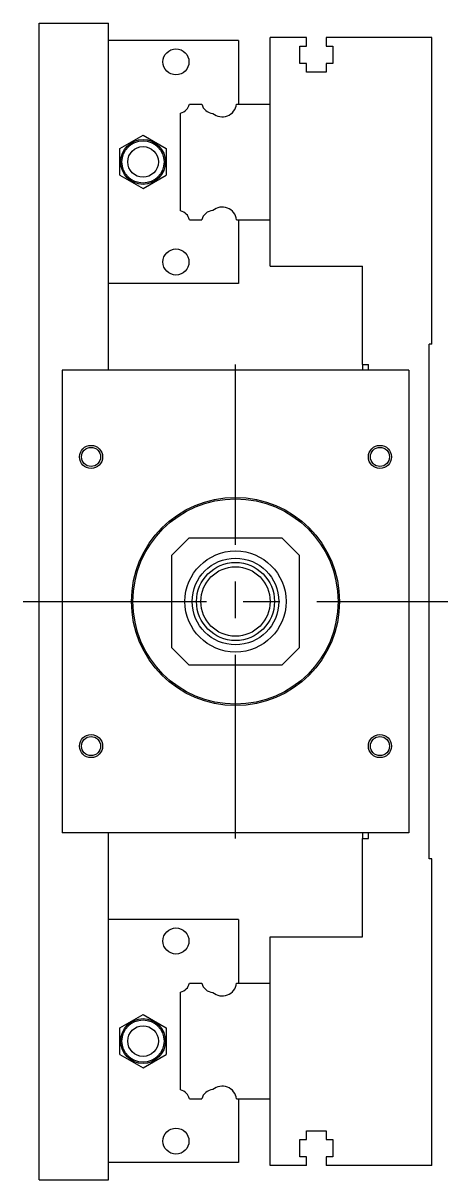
# Model space of a CAD drawing. Extents: x -20 to 801, y -275 to 102.
# Drawn here: x 727.4 to 800.9, y -100 to 100 of the extents above; entities that cross this region are included whole.
import ezdxf

# ---------------------------------------------------------------- set-up
doc = ezdxf.new("R2010")
doc.units = 0
doc.linetypes.add('CENTER', pattern=[50.8, 31.75, -6.35, 6.35, -6.35])
doc.layers.get('0').update_dxf_attribs({"linetype": 'CONTINUOUS'})
doc.layers.add('CENTER', color=1, linetype='CENTER')

msp = doc.modelspace()

# ---------------------------------------------------------------- linework, layer by layer
at = {"color": 7, "linetype": 'CONTINUOUS'}
for p, q in [((730.13, -100), (730.13, 100)), ((730.13, 100), (742.13, 100)), ((742.13, 40), (742.13, 100)), ((764.63, 97), (742.13, 97)), ((764.63, 97), (764.63, 86)), ((770.13, 86), (770.13, 97.5)), ((776.43, 97.5), (770.13, 97.5)), ((776.43, 96), (776.43, 97.5)), ((779.83, 97.5), (779.83, 96)), ((798.13, 97.5), (779.83, 97.5)), ((798.13, 44.5), (798.13, 97.5)), ((775.28, 96), (776.43, 96)), ((775.28, 93), (775.28, 96)), ((779.83, 96), (780.98, 96)), ((780.98, 96), (780.98, 93)), ((776.43, 93), (775.28, 93)), ((776.43, 91.5), (776.43, 93)), ((779.83, 93), (779.83, 91.5)), ((780.98, 93), (779.83, 93)), ((779.83, 91.5), (776.43, 91.5)), ((754.63, 67.539608), (754.63, 84.460392)), ((756.169608, 86), (758.290392, 86)), ((764.311934, 86), (770.13, 86)), ((770.13, 66), (770.13, 86)), ((770.13, 66), (770.13, 86)), ((744.130002, 78.309401), (748.130002, 80.618802)), ((748.130002, 80.618802), (752.130002, 78.309401)), ((744.130002, 73.690599), (744.130002, 78.309401)), ((752.130002, 78.309401), (752.130002, 73.690599)), ((744.130002, 73.690599), (748.130002, 71.381198)), ((748.130002, 71.381198), (752.130002, 73.690599)), ((756.169608, 66), (758.290392, 66)), ((764.311934, 66), (770.13, 66)), ((764.63, 66), (764.63, 55)), ((770.13, 58), (770.13, 66)), ((770.13, 58), (786.13, 58)), ((786.13, 41), (786.13, 58)), ((764.63, 55), (742.13, 55)), ((797.63, -44.5), (797.63, 44.5)), ((798.13, 44.5), (797.63, 44.5)), ((786.13, 41), (787.13, 41)), ((786.13, 41), (786.13, 40)), ((787.13, 40), (787.13, 41)), ((734.13, 40), (734.13, -40)), ((794.13, 40), (734.13, 40)), ((794.13, 40), (794.13, -40)), ((756.13, 11), (753.13, 8)), ((756.13, 11), (772.13, 11)), ((775.13, 8), (772.13, 11)), ((753.13, -8), (753.13, 8)), ((775.13, 8), (775.13, -8)), ((753.13, -8), (756.13, -11)), ((772.13, -11), (775.13, -8)), ((772.13, -11), (756.13, -11)), ((794.13, -40), (734.13, -40)), ((742.13, -100), (742.13, -40)), ((786.13, -40), (786.13, -41)), ((786.13, -41), (787.13, -41)), ((786.13, -58), (786.13, -41)), ((787.13, -41), (787.13, -40)), ((798.13, -44.5), (797.63, -44.5)), ((798.13, -97.5), (798.13, -44.5)), ((764.63, -55), (742.13, -55)), ((764.63, -55), (764.63, -66)), ((770.13, -66), (770.13, -58)), ((770.13, -58), (786.13, -58)), ((754.63, -84.460392), (754.63, -67.539608)), ((756.169608, -66), (758.290392, -66)), ((764.311934, -66), (770.13, -66)), ((770.13, -86), (770.13, -66)), ((770.13, -86), (770.13, -66)), ((744.130002, -73.690599), (748.130002, -71.381198)), ((748.130002, -71.381198), (752.130002, -73.690599)), ((744.130002, -78.309401), (744.130002, -73.690599)), ((752.130002, -73.690599), (752.130002, -78.309401)), ((744.130002, -78.309401), (748.130002, -80.618802)), ((748.130002, -80.618802), (752.130002, -78.309401)), ((756.169608, -86), (758.290392, -86)), ((764.311934, -86), (770.13, -86)), ((764.63, -86), (764.63, -97)), ((770.13, -97.5), (770.13, -86)), ((776.43, -91.5), (779.83, -91.5)), ((776.43, -93), (776.43, -91.5)), ((779.83, -91.5), (779.83, -93)), ((775.28, -93), (776.43, -93)), ((775.28, -96), (775.28, -93)), ((779.83, -93), (780.98, -93)), ((780.98, -93), (780.98, -96)), ((764.63, -97), (742.13, -97)), ((776.43, -97.5), (770.13, -97.5)), ((776.43, -96), (775.28, -96)), ((776.43, -97.5), (776.43, -96)), ((779.83, -96), (779.83, -97.5)), ((780.98, -96), (779.83, -96)), ((798.13, -97.5), (779.83, -97.5)), ((730.13, -100), (742.13, -100))]:
    msp.add_line(p, q, dxfattribs=at)
for centre, radius in [((753.830002, 93.300001), 2.25), ((748.130002, 76), 3.875), ((748.130002, 76), 3.643013), ((748.130002, 76), 2.65), ((753.830002, 58.699999), 2.25), ((739.13, 25), 1.65), ((789.13, 25), 1.65), ((764.13, 0), 18), ((764.13, 0), 17.75), ((764.13, 0), 8.75), ((764.13, 0), 7.5), ((764.13, 0), 6.75), ((764.13, 0), 6), ((739.13, -25), 1.65), ((789.13, -25), 1.65), ((753.830002, -58.699999), 2.25), ((748.130002, -76), 3.875), ((748.130002, -76), 3.643013), ((748.130002, -76), 2.65), ((753.830002, -93.300001), 2.25)]:
    msp.add_circle(centre, radius, dxfattribs=at)
at = {"color": 3, "linetype": 'CONTINUOUS'}
for centre in [(739.13, 25), (789.13, 25), (739.13, -25), (789.13, -25)]:
    msp.add_circle(centre, 2, dxfattribs=at)
at = {"color": 7, "linetype": 'CONTINUOUS'}
for centre, radius, start, end in [((754.13, 86.5), 2.1, 283.774147, 346.225853), ((760.33, 86.5), 2.1, 193.774147, 266.465409), ((761.83, 86.3), 2.5, 229.323534, 353.107897), ((761.83, 65.7), 2.5, 6.892103, 130.676466), ((754.13, 65.5), 2.1, 13.774147, 76.225853), ((760.33, 65.5), 2.1, 93.534591, 166.225853), ((754.13, -65.5), 2.1, 283.774147, 346.225853), ((760.33, -65.5), 2.1, 193.774147, 266.465409), ((761.83, -65.7), 2.5, 229.323534, 353.107897), ((761.83, -86.3), 2.5, 6.892103, 130.676466), ((754.13, -86.5), 2.1, 13.774147, 76.225853), ((760.33, -86.5), 2.1, 93.534591, 166.225853)]:
    msp.add_arc(centre, radius, start, end, dxfattribs=at)
at = {"layer": 'CENTER', "color": 1, "linetype": 'CENTER'}
for p, q in [((764.13, -41), (764.13, 41)), ((727.38, 0), (800.88, 0))]:
    msp.add_line(p, q, dxfattribs=at)

doc.saveas('drawing.dxf')
